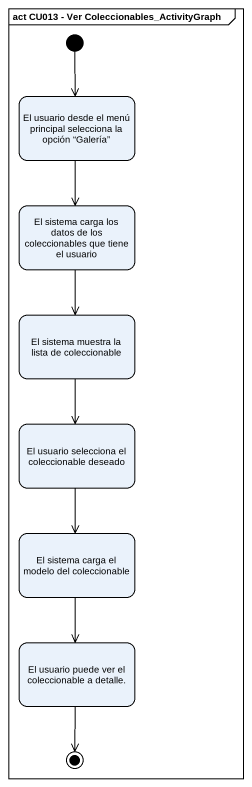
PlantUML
@startuml
mainframe act CU013 - Ver Coleccionables_ActivityGraph
hide empty description
state "El usuario desde el menú principal selecciona la opción “Galería”" as El_usuario_desde_el_menú
state "El sistema carga los datos de los coleccionables que tiene el usuario" as El_sistema_carga_los_datos
state "El sistema muestra la lista de coleccionable" as El_sistema_muestra_la_lista
state "El usuario selecciona el coleccionable deseado" as El_usuario_selecciona_el
state "El sistema carga el modelo del coleccionable" as El_sistema_carga_el_modelo
state "El usuario puede ver el coleccionable a detalle." as El_usuario_puede_ver_el
[*] --> El_usuario_desde_el_menú
El_usuario_desde_el_menú --> El_sistema_carga_los_datos
El_sistema_carga_los_datos --> El_sistema_muestra_la_lista
El_sistema_muestra_la_lista --> El_usuario_selecciona_el
El_usuario_selecciona_el --> El_sistema_carga_el_modelo
El_sistema_carga_el_modelo --> El_usuario_puede_ver_el
El_usuario_puede_ver_el --> [*]
@enduml
